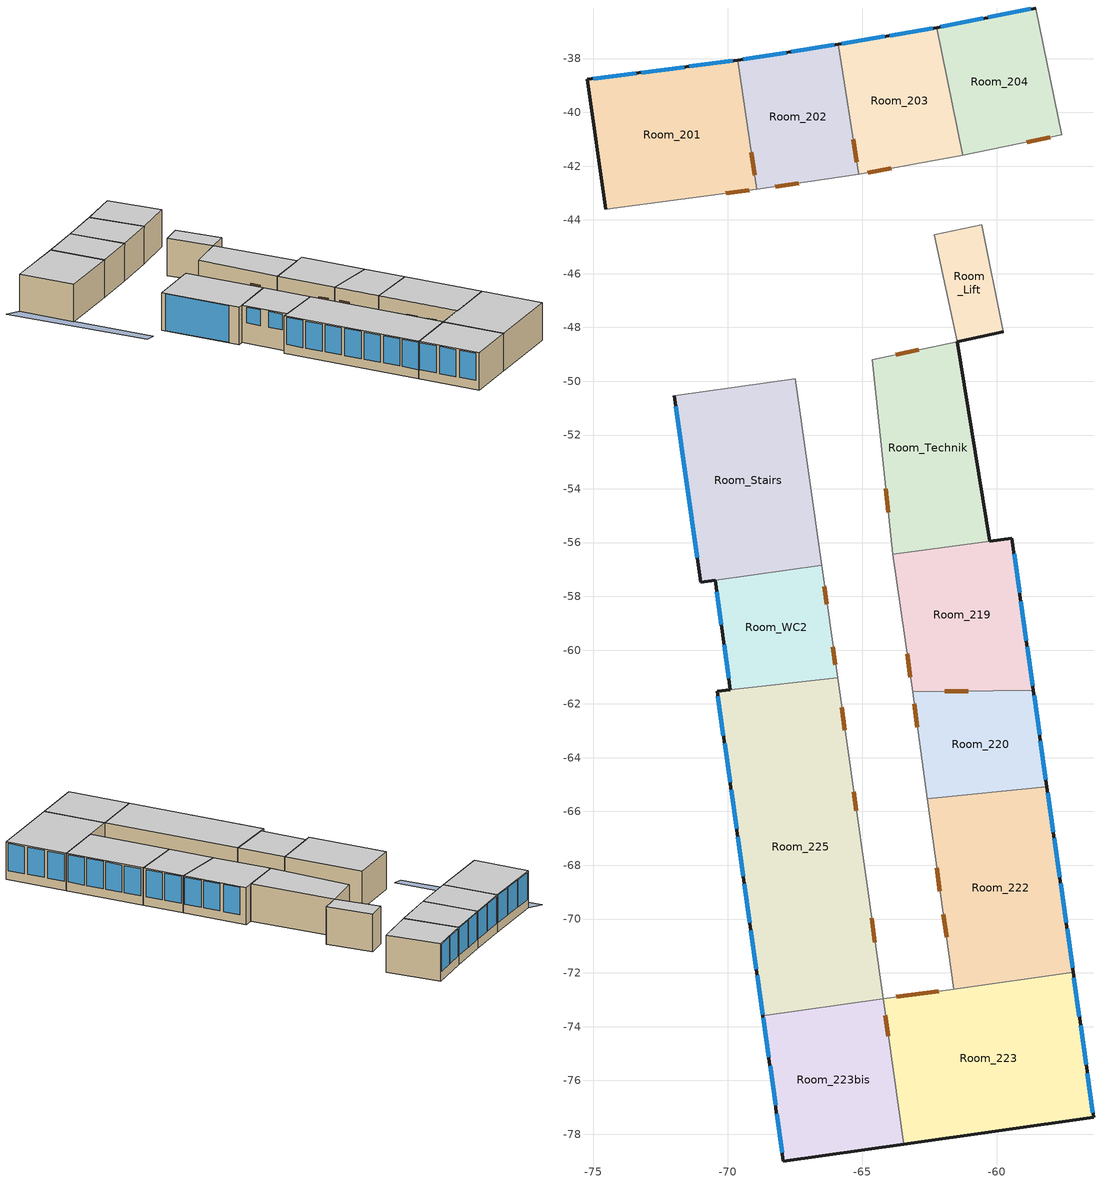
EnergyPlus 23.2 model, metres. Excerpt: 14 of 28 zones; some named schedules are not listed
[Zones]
Room_222
 floor adiabatic (Internal_Floor): -58.13,-65.08 -57.16,-71.99 -61.59,-72.6 -62.59,-65.52 z11.54
 wall outside (External_Wall): -57.16,-71.99 -58.13,-65.08 z11.54:14.84
 wall to Room_223 (Internal_Wall): -61.59,-72.6 -57.16,-71.99 z11.54:14.84
 wall to Room_220 (Internal_Wall): -58.13,-65.08 -62.59,-65.52 z11.54:14.84
 wall to Room_Corridor (Internal_Wall): -62.59,-65.52 -61.59,-72.6 z11.54:14.84
 window (Base External Windows): -57.9,-66.77 -58.1,-65.31 / -57.66,-68.45 -57.86,-66.99 / -57.42,-70.13 -57.63,-68.68 / -57.18,-71.82 -57.39,-70.36 z12.34:14.74
 door inside (Interior Door): -61.99,-69.82 -61.87,-70.69 / -62.23,-68.1 -62.11,-68.96 z11.59:13.65
 ceiling adiabatic (Internal_Ceiling): -62.59,-65.52 -61.59,-72.6 -57.16,-71.99 -58.13,-65.08 z14.84
Room_Stairs
 floor adiabatic (Internal_Floor): -67.5,-49.9 -66.52,-56.85 -71,-57.47 -71.99,-50.54 z11.54
 wall outside (External_Wall): -71.99,-50.54 -71,-57.47 -70.48,-57.4 z11.54:14.84
 wall to Room_WC2 (Internal_Wall): -70.48,-57.4 -66.52,-56.85 z11.54:14.84
 wall to Room_Corridor (Internal_Wall): -66.52,-56.85 -67.5,-49.9 -71.99,-50.54 z11.54:14.84
 window (Base External Windows): -71.94,-50.92 -71.13,-56.57 z11.56:14.81
 ceiling adiabatic (Internal_Ceiling): -71.99,-50.54 -71,-57.47 -66.52,-56.85 -67.5,-49.9 z14.84
Room_Lift
 floor adiabatic (Internal_Floor): -60.57,-44.17 -59.75,-48.16 -61.48,-48.52 -62.33,-44.56 z11.54
 wall outside (External_Wall): -61.48,-48.52 -59.75,-48.16 z11.54:14.84
 wall to Room_WC1 (Internal_Wall): -59.75,-48.16 -60.57,-44.17 z11.54:14.84
 wall to Room_Corridor (Internal_Wall): -60.57,-44.17 -62.33,-44.56 -61.48,-48.52 z11.54:14.84
 ceiling adiabatic (Internal_Ceiling): -62.33,-44.56 -61.48,-48.52 -59.75,-48.16 -60.57,-44.17 z14.84
Room_Technik
 floor adiabatic (Internal_Floor): -61.48,-48.52 -60.26,-55.95 -63.87,-56.43 -64.64,-49.2 z11.54
 wall outside (External_Wall): -60.26,-55.95 -61.48,-48.52 z11.54:14.84
 wall to Room_219 (Internal_Wall): -63.87,-56.43 -60.26,-55.95 z11.54:14.84
 wall to Room_Corridor (Internal_Wall): -61.48,-48.52 -64.64,-49.2 -63.87,-56.43 z11.54:14.84
 door inside (Interior Door): -64.14,-54 -64.04,-54.86 / -62.9,-48.83 -63.75,-49.01 z11.64:13.74
 ceiling adiabatic (Internal_Ceiling): -64.64,-49.2 -63.87,-56.43 -60.26,-55.95 -61.48,-48.52 z14.84
Room_220
 floor adiabatic (Internal_Floor): -58.64,-61.48 -58.13,-65.08 -62.59,-65.52 -63.13,-61.55 z11.54
 wall outside (External_Wall): -58.13,-65.08 -58.64,-61.48 z11.54:14.84
 wall to Room_Corridor (Internal_Wall): -63.13,-61.55 -62.59,-65.52 z11.54:14.84
 wall to Room_219 (Internal_Wall): -58.64,-61.48 -63.13,-61.55 z11.54:14.84
 window (Base External Windows): -58.41,-63.14 -58.61,-61.68 / -58.17,-64.82 -58.38,-63.36 z12.34:14.74
 door inside (Interior Door): -63.07,-62 -62.96,-62.86 z11.64:13.74; -61.07,-61.52 -61.94,-61.53 z11.59:13.65
 ceiling adiabatic (Internal_Ceiling): -63.13,-61.55 -62.59,-65.52 -58.13,-65.08 -58.64,-61.48 z14.84
Room_219
 floor adiabatic (Internal_Floor): -59.44,-55.83 -58.64,-61.48 -63.13,-61.55 -63.87,-56.43 z11.54
 wall outside (External_Wall): -58.64,-61.48 -59.44,-55.83 -60.26,-55.95 z11.54:14.84
 wall to Room_Corridor (Internal_Wall): -63.87,-56.43 -63.13,-61.55 z11.54:14.84
 window (Base External Windows): -59.15,-57.86 -59.36,-56.41 / -58.9,-59.65 -59.11,-58.19 / -58.66,-61.33 -58.87,-59.87 z12.34:14.74
 door inside (Interior Door): -63.34,-60.14 -63.21,-61 z11.64:13.74
 ceiling adiabatic (Internal_Ceiling): -63.87,-56.43 -63.13,-61.55 -58.64,-61.48 -59.44,-55.83 z14.84
Room_223bis
 floor adiabatic (Internal_Floor): -64.23,-72.97 -63.45,-78.37 -67.93,-79 -68.7,-73.59 z11.54
 wall outside (External_Wall): -68.7,-73.59 -67.93,-79 -63.45,-78.37 z11.54:14.84
 wall to Room_225 (Internal_Wall): -64.23,-72.97 -68.7,-73.59 z11.54:14.84
 wall to Room_223 (Internal_Wall): -63.45,-78.37 -64.23,-72.97 z11.54:14.84
 window (Base External Windows): -68.18,-77.24 -67.98,-78.7 / -68.43,-75.46 -68.23,-76.92 / -68.68,-73.68 -68.48,-75.13 z12.34:14.74
 door inside (Interior Door): -64.04,-74.35 -64.15,-73.57 z11.64:13.74
 ceiling adiabatic (Internal_Ceiling): -68.7,-73.59 -67.93,-79 -63.45,-78.37 -64.23,-72.97 z14.84
Room_223
 floor adiabatic (Internal_Floor): -57.16,-71.99 -56.4,-77.38 -63.45,-78.37 -64.23,-72.97 z11.54
 wall outside (External_Wall): -63.45,-78.37 -56.4,-77.38 -57.16,-71.99 z11.54:14.84
 wall to Room_Corridor (Internal_Wall): -61.59,-72.6 -64.23,-72.97 z11.54:14.84
 window (Base External Windows): -56.42,-77.19 -56.63,-75.74 / -56.68,-75.41 -56.88,-73.96 / -56.93,-73.63 -57.13,-72.17 z12.34:14.74
 door inside (Interior Door): -62.17,-72.68 -63.73,-72.9 z11.59:13.64
 ceiling adiabatic (Internal_Ceiling): -64.23,-72.97 -63.45,-78.37 -56.4,-77.38 -57.16,-71.99 z14.84
Room_WC2
 floor adiabatic (Internal_Floor): -66.52,-56.85 -65.92,-61.03 -69.91,-61.47 -70.48,-57.4 z11.54
 wall outside (External_Wall): -70.48,-57.4 -69.91,-61.47 z11.54:14.84
 wall to Room_Corridor (Internal_Wall): -65.92,-61.03 -66.52,-56.85 z11.54:14.84
 wall to Room_225 (Internal_Wall): -69.91,-61.47 -65.92,-61.03 z11.54:14.84
 window (Base External Windows): -70.42,-57.82 -70.25,-59.06 / -70.14,-59.8 -69.97,-61.04 z13.34:14.73
 door inside (Interior Door): -66,-60.54 -66.1,-59.87 / -66.32,-58.29 -66.41,-57.62 z11.59:13.65
 ceiling adiabatic (Internal_Ceiling): -70.48,-57.4 -69.91,-61.47 -65.92,-61.03 -66.52,-56.85 z14.84
Room_225
 floor adiabatic (Internal_Floor): -65.92,-61.03 -64.23,-72.97 -68.7,-73.59 -70.4,-61.52 z11.54
 wall outside (External_Wall): -69.91,-61.47 -70.4,-61.52 -68.7,-73.59 z11.54:14.84
 wall to Room_Corridor (Internal_Wall): -64.23,-72.97 -65.92,-61.03 z11.54:14.84
 window (Base External Windows): -69.88,-65.19 -69.68,-66.64 / -69.63,-66.95 -69.43,-68.4 / -69.39,-68.68 -69.18,-70.14 / -68.91,-72.1 -68.7,-73.55 / -69.14,-70.41 -68.94,-71.87 / -70.37,-61.72 -70.16,-63.18 / -70.12,-63.46 -69.92,-64.91 z12.34:14.74
 door inside (Interior Door): -65.23,-65.96 -65.33,-65.27 / -65.65,-62.98 -65.77,-62.12 z11.59:13.65; -64.54,-70.85 -64.66,-69.96 z11.59:13.69
 ceiling adiabatic (Internal_Ceiling): -70.4,-61.52 -68.7,-73.59 -64.23,-72.97 -65.92,-61.03 z14.84
Room_201
 floor adiabatic (Internal_Floor): -69.63,-38.06 -68.92,-42.86 -74.54,-43.6 -75.23,-38.78 z11.54
 wall outside (External_Wall): -69.63,-38.06 -75.23,-38.78 -74.54,-43.6 z11.54:14.84
 wall to Room_Corridor (Internal_Wall): -74.54,-43.6 -68.92,-42.86 z11.54:14.84
 wall to Room_202 (Internal_Wall): -68.92,-42.86 -69.63,-38.06 z11.54:14.84
 window (Base External Windows): -69.82,-38.09 -71.43,-38.29 / -71.62,-38.32 -73.23,-38.52 / -73.4,-38.54 -75.01,-38.75 z12.34:14.74
 door inside (Interior Door): -70.08,-43.01 -69.2,-42.9 / -69,-42.34 -69.13,-41.48 z11.59:13.65
 ceiling adiabatic (Internal_Ceiling): -75.23,-38.78 -74.54,-43.6 -68.92,-42.86 -69.63,-38.06 z14.84
Room_202
 floor adiabatic (Internal_Floor): -65.9,-37.47 -65.13,-42.31 -68.92,-42.86 -69.63,-38.06 z11.54
 wall outside (External_Wall): -65.9,-37.47 -69.63,-38.06 z11.54:14.84
 wall to Room_Corridor (Internal_Wall): -68.92,-42.86 -65.13,-42.31 z11.54:14.84
 wall to Room_203 (Internal_Wall): -65.13,-42.31 -65.9,-37.47 z11.54:14.84
 window (Base External Windows): -67.83,-37.78 -69.43,-38.03 / -66.05,-37.5 -67.65,-37.75 z12.34:14.74
 door inside (Interior Door): -68.24,-42.76 -67.36,-42.63 / -65.21,-41.86 -65.35,-41 z11.59:13.65
 ceiling adiabatic (Internal_Ceiling): -69.63,-38.06 -68.92,-42.86 -65.13,-42.31 -65.9,-37.47 z14.84
Room_203
 floor adiabatic (Internal_Floor): -62.23,-36.85 -61.26,-41.6 -65.13,-42.31 -65.9,-37.47 z11.54
 wall outside (External_Wall): -62.23,-36.85 -65.9,-37.47 z11.54:14.84
 wall to Room_Corridor (Internal_Wall): -65.13,-42.31 -61.26,-41.6 z11.54:14.84
 wall to Room_204 (Internal_Wall): -61.26,-41.6 -62.23,-36.85 z11.54:14.84
 window (Base External Windows): -62.39,-36.88 -63.98,-37.15 / -64.16,-37.18 -65.76,-37.45 z12.34:14.74
 door inside (Interior Door): -64.8,-42.24 -63.92,-42.08 z11.59:13.65
 ceiling adiabatic (Internal_Ceiling): -65.9,-37.47 -65.13,-42.31 -61.26,-41.6 -62.23,-36.85 z14.84
Room_204
 floor adiabatic (Internal_Floor): -58.56,-36.12 -57.58,-40.84 -61.26,-41.6 -62.23,-36.85 z11.54
 wall outside (External_Wall): -58.56,-36.12 -62.23,-36.85 z11.54:14.84
 wall to Room_Corridor (Internal_Wall): -61.26,-41.6 -57.58,-40.84 z11.54:14.84
 wall to Room_205 (Internal_Wall): -57.58,-40.84 -58.56,-36.12 z11.54:14.84
 window (Base External Windows): -60.5,-36.51 -62.09,-36.82 / -58.74,-36.16 -60.32,-36.47 z12.34:14.74
 door inside (Interior Door): -58.89,-41.11 -58.02,-40.93 z11.59:13.65
 ceiling adiabatic (Internal_Ceiling): -62.23,-36.85 -61.26,-41.6 -57.58,-40.84 -58.56,-36.12 z14.84
shading: -74.25,-50.65 -73.46,-50.73 -75.23,-38.78 -76.38,-38.21 z11.54
[Building]
unnamed: North Axis {deg}=0; Terrain=City; Loads Convergence Tolerance Value {W}=0.001; Temperature Convergence Tolerance Value {deltaC}=0.01; Solar Distribution=FullExterior; Maximum Number of Warmup Days=100; Minimum Number of Warmup Days=6
[Site:WaterMainsTemperature]
Calculation Method=CorrelationFromWeatherFile
[Material] Thermal Absorptance=0.9
Name | Roughness | Thickness {m} | Conductivity {W/m-K} | Density {kg/m3} | Specific Heat {J/kg-K} | Solar Absorptance | Visible Absorptance
Concr_Rein | MediumRough | 0.2032 | 2.5 | 2400 | 1000 | 0.7 | 0.7
Conc_Block_HW | MediumRough | 0.1524 | 1.63 | 2300 | 1000 | 0.7 | 0.7
Mortar_0.02 | MediumRough | 0.0254 | 0.72 | 1760 | 840 | 0.7 | 0.7
Mortar_0.04 | MediumRough | 0.04 | 0.082 | 350 | 1300 | 0.7 | 0.7
Tiles | MediumRough | 0.036 | 2 | 2700 | 753 | 0.7 | 0.7
25mm Wood | MediumSmooth | 0.0254 | 0.15 | 608 | 1630 | 0.5 | 0.5
[WindowMaterial:Glazing]
CLEAR 3MM: Optical Data Type=SpectralAverage; Thickness {m}=0.003; Solar Transmittance at Normal Incidence=0.84; Front Side Solar Reflectance at Normal Incidence=0.085; Back Side Solar Reflectance at Normal Incidence=0.085; Visible Transmittance at Normal Incidence=0.84; Front Side Visible Reflectance at Normal Incidence=0.085; Back Side Visible Reflectance at Normal Incidence=0.085; Infrared Transmittance at Normal Incidence=0; Front Side Infrared Hemispherical Emissivity=0.84; Back Side Infrared Hemispherical Emissivity=0.84; Conductivity {W/m-K}=0.9; Dirt Correction Factor for Solar and Visible Transmittance=1; Solar Diffusing=No
[WindowMaterial:Gas]
AIR 6MM: Gas Type=Air; Thickness {m}=0.0063
[WindowMaterial:Blind]
BlindMaterial: Slat Orientation=Horizontal; Slat Width {m}=0.025; Slat Separation {m}=0.02; Slat Thickness {m}=0.00025; Slat Angle {deg}=45; Slat Conductivity {W/m-K}=221; Slat Beam Solar Transmittance=0; Front Side Slat Beam Solar Reflectance=0.5; Back Side Slat Beam Solar Reflectance=0.5; Slat Diffuse Solar Transmittance=0; Front Side Slat Diffuse Solar Reflectance=0.5; Back Side Slat Diffuse Solar Reflectance=0.5; Slat Beam Visible Transmittance=0; Slat Diffuse Visible Transmittance=0; Slat Infrared Hemispherical Transmittance=0; Front Side Slat Infrared Hemispherical Emissivity=0.9; Back Side Slat Infrared Hemispherical Emissivity=0.9; Blind to Glass Distance {m}=0.05; Blind Top Opening Multiplier=0.5; Blind Bottom Opening Multiplier=0; Blind Left Side Opening Multiplier=0.5; Blind Right Side Opening Multiplier=0.5; Minimum Slat Angle {deg}=0.71; Maximum Slat Angle {deg}=179.29
[Construction]
Base External Windows: CLEAR 3MM, AIR 6MM, CLEAR 3MM
External_Wall: Mortar_0.04, Concr_Rein, Mortar_0.04
Internal_Ceiling: Tiles, Mortar_0.02, Concr_Rein, Mortar_0.02
Internal_Floor: Mortar_0.02, Concr_Rein, Mortar_0.02, Tiles
Internal_Wall: Mortar_0.02, Conc_Block_HW, Mortar_0.02
Interior Door: 25mm Wood
[Space]
Name | Zone | Space Type
Room_222_Space | Room_222 | ProgramType_9c620763
Room_Stairs_Space | Room_Stairs | ProgramType_9c620763
Room_Lift_Space | Room_Lift | ProgramType_9c620763
Room_Technik_Space | Room_Technik | ProgramType_9c620763
Room_220_Space | Room_220 | ProgramType_9c620763
Room_219_Space | Room_219 | ProgramType_9c620763
Room_223bis_Space | Room_223bis | ProgramType_223bis
Room_223_Space | Room_223 | ProgramType_9c620763
Room_WC2_Space | Room_WC2 | ProgramType_9c620763
Room_225_Space | Room_225 | ProgramType_9c620763
Room_201_Space | Room_201 | ProgramType_9c620763
Room_202_Space | Room_202 | ProgramType_9c620763
Room_203_Space | Room_203 | ProgramType_9c620763
Room_204_Space | Room_204 | ProgramType_9c620763
[SpaceList]
2nd_Floor_Office: Room_WC1_Space, Room_WC2_Space, Room_205_Space, Room_225_Space, Room_214_Space, Room_201_Space, Room_207_Space, Room_203_Space, Room_202_Space, Room_211_Space, Room_204_Space, Room_Abst_Space, Room_210_Space, Room_213_Space, Room_213bis_Space, Room_217_Space, Room_Stairs_Space, Room_Lift_Space, Room_Technik_Space, Room_Corridor_Space, Room_220_Space, Room_219_Space, Room_223bis_Space, Room_223_Space, Room_215_Space
[Zone] Multiplier=1; Ceiling Height {m}=3.3; Part of Total Floor Area=Yes
Name | Volume {m3}
Room_222 | 104.343
Room_Stairs | 104.947
Room_Lift | 23.9026
Room_Technik | 83.7862
Room_220 | 56.2077
Room_219 | 79.9989
Room_223bis | 81.399
Room_223 | 128.289
Room_WC2 | 55.0545
Room_225 | 180.163
Room_201 | 90.7175
Room_202 | 61.1323
Room_203 | 61.503
Room_204 | 59.8524
[WindowShadingControl] Shading Type=ExteriorBlind; Shading Control Type=AlwaysOn; Shading Control Is Scheduled=No; Glare Control Is Active=No; Shading Device Material=BlindMaterial; Type of Slat Angle Control for Blinds=BlockBeamSolar; Multiple Surface Control Type=Sequential
Name | Zone | Fenestration Surface 1 | Fenestration Surface 2 | Fenestration Surface 3 | Fenestration Surface 4 | Setpoint {W/m2, W or deg C} | Fenestration Surface 5 | Fenestration Surface 6 | Fenestration Surface 7
Room_222_ShadingControl | Room_222 | Aperture_09bd6113 | Aperture_2ef658d3 | Aperture_358c4028 | Aperture_c492deb0
Room_Stairs_ShadingControl | Room_Stairs | Aperture_40831a48 |  |  |  | 140
Room_220_ShadingControl | Room_220 | Aperture_40e793fd | Aperture_c235ba97 |  |  | 140
Room_219_ShadingControl | Room_219 | Aperture_389a4530 | Aperture_a6941e13 | Aperture_fe38d245 |  | 140
Room_223bis_ShadingControl | Room_223bis | Aperture_64c0e63c | Aperture_6f4f2636 | Aperture_7555aa86 |  | 140
Room_223_ShadingControl | Room_223 | Aperture_1429ca3c | Aperture_7cdd2258 | Aperture_ee81dcf1 |  | 140
Room_WC2_ShadingControl | Room_WC2 | Aperture_4c5310c2 | Aperture_84ebb3ed |  |  | 140
Room_225_ShadingControl | Room_225 | Aperture_26becfd7 | Aperture_292a998b | Aperture_2dffab51 | Aperture_4557782f |  | Aperture_87d0df25 | Aperture_9abcea06 | Aperture_ad17ca18
Room_201_ShadingControl | Room_201 | Aperture_4b805345 | Aperture_977cea67 | Aperture_bfbd74cc |  | 140
Room_202_ShadingControl | Room_202 | Aperture_570f5711 | Aperture_edeb146e |  |  | 140
Room_203_ShadingControl | Room_203 | Aperture_023583ef | Aperture_69f588ae |  |  | 140
Room_204_ShadingControl | Room_204 | Aperture_35a584e8 | Aperture_b3c596ba |  |  | 140
[People] Fraction Radiant=0.6; Sensible Heat Fraction=0.61; Activity Level Schedule=PeopleMeanActivity; Mean Radiant Temperature Calculation Type=ZoneAveraged; Work Efficiency Schedule=WorkEfficiencySchedule; Clothing Insulation Schedule=Winter_ClothingSchedule; Air Velocity Schedule=AirFlowVelocity; Thermal Comfort Model 1 Type=Fanger; Cold Stress Temperature Threshold {C}=15.56; Heat Stress Temperature Threshold {C}=30
Name | Zone or ZoneList or Space or SpaceList | Number of People Schedule | Number of People Calculation Method | People per Floor Area {person/m2} | Enable ASHRAE 55 Comfort Warnings | Number of People
People | 2nd_Floor_Office | Office Occ Jan_Feb | People/Area | 0.015149 | No
Room_222_People | Room_222 | Office_Occ_222_year | People |  | Yes | 1
Room_225_People | Room_225 | Office_Occ_225_year | People |  | Yes | 2
[Lights] Schedule=Equip_Sched; Design Level Calculation Method=Watts/Area; Return Air Fraction=0.4; Fraction Radiant=0.4; Fraction Visible=0.2; Fraction Replaceable=1
Name | Zone or ZoneList or Space or SpaceList | Watts per Zone Floor Area {W/m2}
2019::SmallOffice::ClosedOffice_Lighting | 2nd_Floor_Office | 10
Lights_222 | Room_222 | 20
Lights_225 | Room_225 | 20
[ElectricEquipment] Schedule=Equip_Sched; Design Level Calculation Method=Watts/Area
Name | Zone or ZoneList or Space or SpaceList | Watts per Zone Floor Area {W/m2}
Internal Gains_Equipment | 2nd_Floor_Office | 10
IntGains_Equip_222 | Room_222 | 15
IntGains_Equip_225 | Room_225 | 15
[ZoneInfiltration:DesignFlowRate] Schedule=Infiltration_Schedule_File; Design Flow Rate Calculation Method=AirChanges/Hour; Air Changes per Hour {1/hr}=0.5; Constant Term Coefficient=1; Temperature Term Coefficient=0; Velocity Term Coefficient=0
Name | Zone or ZoneList or Space or SpaceList
2nd_Floor_Office_Infiltration | 2nd_Floor_Office
Infilt_222 | Room_222
Infilt_225 | Room_225
[ThermostatSetpoint:DualSetpoint] Cooling Setpoint Temperature Schedule=Cooling_Schedule
Name | Heating Setpoint Temperature Schedule
Termostat_2 Dual SP Control; Termostat_West Dual SP Control | Heating_Setpoint_File
ROOM_222 MPC SP Control | MPC_Heating_Setpoint
[ZoneControl:Thermostat] Control Type Schedule=HVACTemplate-Always 4
Name | Zone or ZoneList | Control
Room_225 Thermostat | Room_225 | Termostat_West Dual SP Control
Room_Stairs Thermostat | Room_Stairs | Termostat_2 Dual SP Control
Room_Lift Thermostat | Room_Lift | Termostat_2 Dual SP Control
Room_Technik Thermostat | Room_Technik | Termostat_2 Dual SP Control
Room_220 Thermostat | Room_220 | Termostat_2 Dual SP Control
Room_219 Thermostat | Room_219 | Termostat_2 Dual SP Control
Room_223bis Thermostat | Room_223bis | Termostat_2 Dual SP Control
Room_223 Thermostat | Room_223 | Termostat_2 Dual SP Control
Room_WC2 Thermostat | Room_WC2 | Termostat_2 Dual SP Control
Room_201 Thermostat | Room_201 | Termostat_2 Dual SP Control
Room_202 Thermostat | Room_202 | Termostat_2 Dual SP Control
Room_203 Thermostat | Room_203 | Termostat_2 Dual SP Control
Room_204 Thermostat | Room_204 | Termostat_2 Dual SP Control
ROOM_222 Thermostat | ROOM_222 | ROOM_222 MPC SP Control
[Zone equipment]
Room_222: Room_222 Ideal Loads Air System
Room_225: Room_225 Ideal Loads Air System
Room_Stairs: Room_Stairs Ideal Loads Air System
Room_Lift: Room_Lift Ideal Loads Air System
Room_Technik: Room_Technik Ideal Loads Air System
Room_220: Room_220 Ideal Loads Air System
Room_219: Room_219 Ideal Loads Air System
Room_223bis: Room_223bis Ideal Loads Air System
Room_223: Room_223 Ideal Loads Air System
Room_WC2: Room_WC2 Ideal Loads Air System
Room_201: Room_201 Ideal Loads Air System
Room_202: Room_202 Ideal Loads Air System
Room_203: Room_203 Ideal Loads Air System
Room_204: Room_204 Ideal Loads Air System
[ZoneHVAC:IdealLoadsAirSystem] Maximum Heating Supply Air Temperature [C]=50; Minimum Cooling Supply Air Temperature [C]=13; Maximum Heating Supply Air Humidity Ratio [kg-H20/kg-air]=0.0156; Minimum Cooling Supply Air Humidity Ratio [kg-H20/kg-air]=0.0077; Heating Limit=LimitCapacity; Cooling Limit=LimitCapacity; Maximum Total Cooling Capacity {m3/s}=2000; Dehumidification Control Type=ConstantSensibleHeatRatio; Cooling Sensible Heat Ratio=0.7; Humidification Control Type=None; Demand Controlled Ventilation Type=None; Outdoor Air Economizer Type=NoEconomizer; Heat Recovery Type=None; Sensible Heat Recovery Effectiveness=0.7; Latent Heat Recovery Effectiveness=0.65
Name | Availability Schedule | Maximum Sensible Heating Capacity {m3/s}
Room_211 Ideal Loads Air System | Fractionl_New | 2000
Room_213 Ideal Loads Air System; Room_213bis Ideal Loads Air System; Room_214 Ideal Loads Air System; Room_217 Ideal Loads Air System; Room_WC1 Ideal Loads Air System; Room_207 Ideal Loads Air System; Room_220 Ideal Loads Air System; Room_219 Ideal Loads Air System; Room_223bis Ideal Loads Air System; Room_223 Ideal Loads Air System; Room_215 Ideal Loads Air System; Room_WC2 Ideal Loads Air System; Room_201 Ideal Loads Air System; Room_202 Ideal Loads Air System; Room_203 Ideal Loads Air System; Room_204 Ideal Loads Air System; Room_205 Ideal Loads Air System; Room_210 Ideal Loads Air System | Always On Discrete | 2000
Room_216 Ideal Loads Air System | Always On Discrete | 1850
Room_206 Ideal Loads Air System | Always On Discrete | 1200
Room_222 Ideal Loads Air System | Always On Discrete | 800
Room_225 Ideal Loads Air System | Always On Discrete | 1000
Room_Abst Ideal Loads Air System; Room_Stairs Ideal Loads Air System; Room_Lift Ideal Loads Air System; Room_Technik Ideal Loads Air System; Room_Corridor Ideal Loads Air System | Always Off Discrete | 2000
[Schedule:Year]
Office_Occ_222_year: Office_Occ_222_day, 1, 1, 12, 31
[Schedule:Compact]
AirFlowVelocity: Through: 12/31, For: AllDays, Until: 24:00, .1
Winter_ClothingSchedule: Through: 12/31, For: AllDays, Until: 24:00, .71
WorkEfficiencySchedule: Through: 12/31, For: AllDays, Until: 24:00, 0
PeopleMeanActivity: Through: 12/31, For AllDays, Until: 24:00, 115
